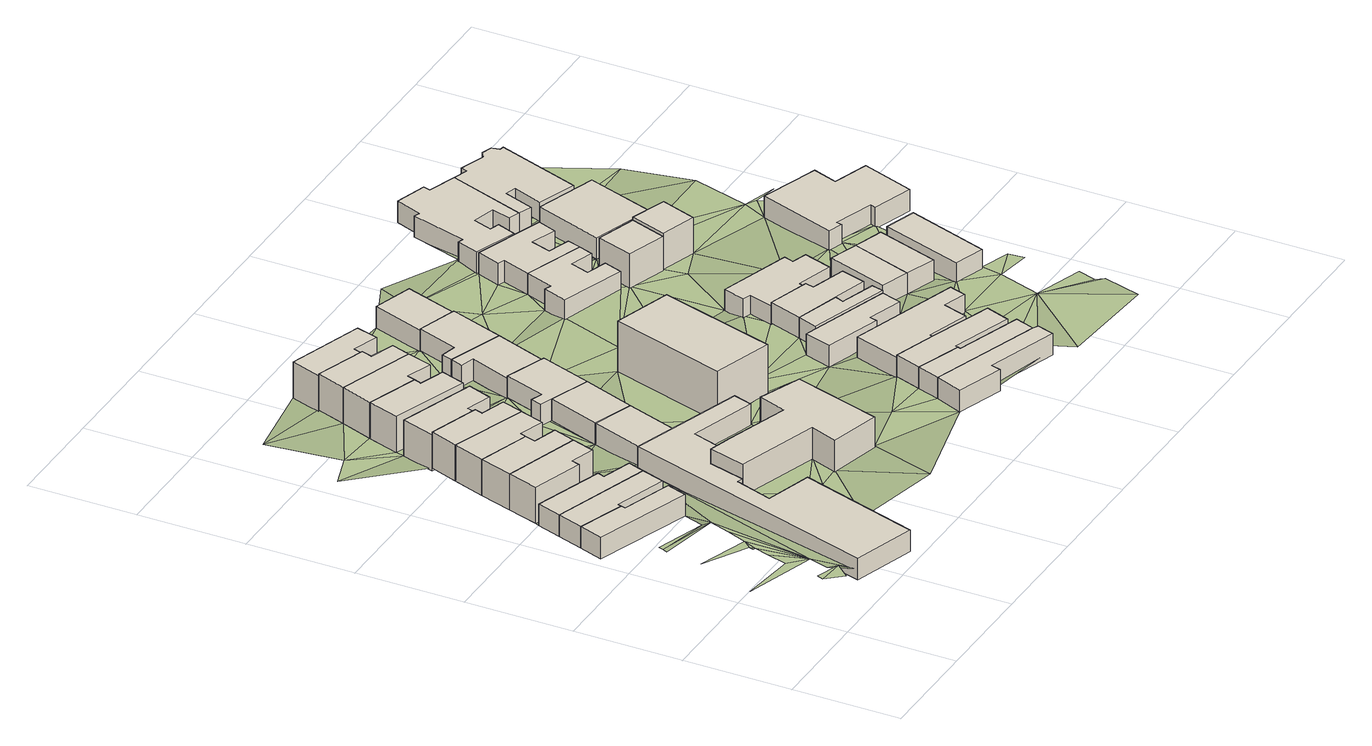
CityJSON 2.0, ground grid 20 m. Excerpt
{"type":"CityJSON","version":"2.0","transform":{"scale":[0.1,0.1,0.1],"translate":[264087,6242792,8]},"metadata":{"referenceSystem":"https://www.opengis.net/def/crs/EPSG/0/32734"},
"CityObjects":{
"building1":{"type":"Building","attributes":{"address":"51 Church Street Woodstock Cape Town","building":"house","building:levels":1,"building_height":4.1,"plus_code":"4FRW3CCX+H5W","ground_height":10.32,"roof_height":14.42},"geometry":[{"type":"Solid","lod":"1","boundaries":[[[[0,1,2,3]],[[1,4,5,2]],[[4,6,7,5]],[[6,8,9,7]],[[8,10,11,9]],[[10,0,3,11]],[[3,2,5,7,9,11]],[[10,8,6,4,1,0]]]]}]},
"building2":{"type":"Building","attributes":{"address":"49 Church Street Woodstock Cape Town","building":"house","building:levels":1,"building_height":4.1,"plus_code":"4FRW3CCX+J55","ground_height":10.32,"roof_height":14.42},"geometry":[{"type":"Solid","lod":"1","boundaries":[[[[8,6,7,9]],[[6,12,13,7]],[[12,14,15,13]],[[14,16,17,15]],[[16,18,19,17]],[[18,8,9,19]],[[9,7,13,15,17,19]],[[18,16,14,12,6,8]]]]}]},
"building3":{"type":"Building","attributes":{"address":"47 Church Street Woodstock Cape Town","building":"house","building:levels":1,"building_height":4.1,"plus_code":"4FRW3CCX+J5G","ground_height":10.32,"roof_height":14.42},"geometry":[{"type":"Solid","lod":"1","boundaries":[[[[16,20,21,17]],[[20,22,23,21]],[[22,24,25,23]],[[24,26,27,25]],[[26,18,19,27]],[[18,16,17,19]],[[17,21,23,25,27,19]],[[18,26,24,22,20,16]]]]}]},
"building4":{"type":"Building","attributes":{"address":"45 Church Street Woodstock Cape Town","building":"house","building:levels":2,"building_height":6.9,"plus_code":"4FRW3CCX+M58","ground_height":9.85,"roof_height":16.75},"geometry":[{"type":"Solid","lod":"1","boundaries":[[[[28,29,30,31]],[[29,32,33,30]],[[32,34,35,33]],[[34,36,37,35]],[[36,38,39,37]],[[38,28,31,39]],[[31,30,33,35,37,39]],[[38,36,34,32,29,28]]]]}]},
"building5":{"type":"Building","attributes":{"address":"43 Church Street Woodstock Cape Town","building":"house","building:levels":2,"building_height":6.9,"plus_code":"4FRW3CCX+M5H","ground_height":9.85,"roof_height":16.75},"geometry":[{"type":"Solid","lod":"1","boundaries":[[[[28,38,39,31]],[[38,40,41,39]],[[40,42,43,41]],[[42,44,45,43]],[[44,46,47,45]],[[46,28,31,47]],[[31,39,41,43,45,47]],[[46,44,42,40,38,28]]]]}]},
"building6":{"type":"Building","attributes":{"building":"police","building:levels":1,"building_height":4.1,"plus_code":"4FRW3CCX+G6P","ground_height":10.87,"roof_height":14.97},"geometry":[{"type":"Solid","lod":"1","boundaries":[[[[48,49,50,51]],[[49,52,53,50]],[[52,54,55,53]],[[54,56,57,55]],[[56,58,59,57]],[[58,60,61,59]],[[60,62,63,61]],[[62,64,65,63]],[[64,66,67,65]],[[66,68,69,67]],[[68,70,71,69]],[[70,48,51,71]],[[51,50,53,55,57,59,61,63,65,67,69,71]],[[70,68,66,64,62,60,58,56,54,52,49,48]]]]}]},
"building7":{"type":"Building","attributes":{"address":"41 Church Street Woodstock Cape Town","building":"house","building:levels":2,"building_height":6.9,"plus_code":"4FRW3CCX+P62","ground_height":9.85,"roof_height":16.75},"geometry":[{"type":"Solid","lod":"1","boundaries":[[[[46,44,45,47]],[[44,72,73,45]],[[72,74,75,73]],[[74,76,77,75]],[[76,78,79,77]],[[78,46,47,79]],[[47,45,73,75,77,79]],[[78,76,74,72,44,46]]]]}]},
"building8":{"type":"Building","attributes":{"address":"39 Church Street Woodstock Cape Town","building":"house","building:levels":2,"building_height":6.9,"plus_code":"4FRW3CCX+P67","ground_height":9.85,"roof_height":16.75},"geometry":[{"type":"Solid","lod":"1","boundaries":[[[[78,76,77,79]],[[76,80,81,77]],[[80,82,83,81]],[[82,84,85,83]],[[84,86,87,85]],[[86,78,79,87]],[[79,77,81,83,85,87]],[[86,84,82,80,76,78]]]]}]},
"building9":{"type":"Building","attributes":{"address":"37 Church Street Woodstock Cape Town","building":"house","building:levels":2,"building_height":6.9,"plus_code":"4FRW3CCX+P6V","ground_height":9.36,"roof_height":16.26},"geometry":[{"type":"Solid","lod":"1","boundaries":[[[[88,89,90,91]],[[89,92,93,90]],[[92,94,95,93]],[[94,96,97,95]],[[96,98,99,97]],[[98,88,91,99]],[[91,90,93,95,97,99]],[[98,96,94,92,89,88]]]]}]},
"building10":{"type":"Building","attributes":{"building":"police","building:levels":2,"building_height":6.9,"plus_code":"4FRW3CCX+G8M","ground_height":10.87,"roof_height":17.77},"geometry":[{"type":"Solid","lod":"1","boundaries":[[[[52,49,100,101]],[[49,48,102,100]],[[48,103,104,102]],[[103,105,106,104]],[[105,107,108,106]],[[107,109,110,108]],[[109,111,112,110]],[[111,113,114,112]],[[113,52,101,114]],[[101,100,102,104,106,108,110,112,114]],[[113,111,109,107,105,103,48,49,52]]]]}]},
"building11":{"type":"Building","attributes":{"address":"38 Cavendish Square Woodstock Cape Town","building":"house","building:levels":1,"building_height":4.1,"plus_code":"4FRW3CCX+J7P","ground_height":10.24,"roof_height":14.34},"geometry":[{"type":"Solid","lod":"1","boundaries":[[[[115,116,117,118]],[[116,119,120,117]],[[119,121,122,120]],[[121,115,118,122]],[[118,117,120,122]],[[121,119,116,115]]]]}]},
"building12":{"type":"Building","attributes":{"address":"35 Church Street Woodstock Cape Town","building":"house","building:levels":2,"building_height":6.9,"plus_code":"4FRW3CCX+Q69","ground_height":9.36,"roof_height":16.26},"geometry":[{"type":"Solid","lod":"1","boundaries":[[[[123,124,125,126]],[[124,127,128,125]],[[127,129,130,128]],[[129,131,132,130]],[[131,133,134,132]],[[133,123,126,134]],[[126,125,128,130,132,134]],[[133,131,129,127,124,123]]]]}]},
"building13":{"type":"Building","attributes":{"address":"33 Church Street Woodstock Cape Town","building":"house","building:levels":2,"building_height":6.9,"plus_code":"4FRW3CCX+Q6X","ground_height":9.36,"roof_height":16.26},"geometry":[{"type":"Solid","lod":"1","boundaries":[[[[124,123,126,125]],[[123,135,136,126]],[[135,137,138,136]],[[137,139,140,138]],[[139,141,142,140]],[[141,124,125,142]],[[125,126,136,138,140,142]],[[141,139,137,135,123,124]]]]}]},
"building14":{"type":"Building","attributes":{"address":"36 Cavendish Square Woodstock Cape Town","building":"house","building:levels":1,"building_height":4.1,"plus_code":"4FRW3CCX+M79","ground_height":10.24,"roof_height":14.34},"geometry":[{"type":"Solid","lod":"1","boundaries":[[[[143,144,145,146]],[[144,116,117,145]],[[116,115,118,117]],[[115,143,146,118]],[[146,145,117,118]],[[115,116,144,143]]]]}]},
"building15":{"type":"Building","attributes":{"address":"31 Church Street Woodstock Cape Town","building":"house","building:levels":2,"building_height":6.9,"plus_code":"4FRW3CCX+R72","ground_height":9.36,"roof_height":16.26},"geometry":[{"type":"Solid","lod":"1","boundaries":[[[[141,139,140,142]],[[139,147,148,140]],[[147,149,150,148]],[[149,151,152,150]],[[151,153,154,152]],[[153,141,142,154]],[[142,140,148,150,152,154]],[[153,151,149,147,139,141]]]]}]},
"building16":{"type":"Building","attributes":{"address":"34 Cavendish Square Woodstock Cape Town","building":"house","building:levels":1,"building_height":4.1,"plus_code":"4FRW3CCX+P83","ground_height":10.24,"roof_height":14.34},"geometry":[{"type":"Solid","lod":"1","boundaries":[[[[155,156,157,158]],[[156,159,160,157]],[[159,161,162,160]],[[161,163,164,162]],[[163,144,145,164]],[[144,143,146,145]],[[143,155,158,146]],[[158,157,160,162,164,145,146]],[[143,144,163,161,159,156,155]]]]}]},
"building17":{"type":"Building","attributes":{"address":"29 Church Street Woodstock Cape Town","building":"house","building:levels":2,"building_height":6.9,"plus_code":"4FRW3CCX+R7J","ground_height":9.02,"roof_height":15.92},"geometry":[{"type":"Solid","lod":"1","boundaries":[[[[165,166,167,168]],[[166,169,170,167]],[[169,171,172,170]],[[171,173,174,172]],[[173,175,176,174]],[[175,165,168,176]],[[168,167,170,172,174,176]],[[175,173,171,169,166,165]]]]}]},
"building18":{"type":"Building","attributes":{"address":"32 Cavendish Square Woodstock Cape Town","building":"house","building:levels":1,"building_height":4.1,"plus_code":"4FRW3CCX+P8P","ground_height":9.7,"roof_height":13.8},"geometry":[{"type":"Solid","lod":"1","boundaries":[[[[177,178,179,180]],[[178,181,182,179]],[[181,183,184,182]],[[183,185,186,184]],[[185,187,188,186]],[[187,177,180,188]],[[180,179,182,184,186,188]],[[187,185,183,181,178,177]]]]}]},
"building19":{"type":"Building","attributes":{"address":"Cavendish Street Woodstock Cape Town","building":"apartments","building:levels":3,"beds":"23","building_height":9.7,"plus_code":"4FRW3CCX+J9P","ground_height":10.7,"roof_height":20.4},"geometry":[{"type":"Solid","lod":"1","boundaries":[[[[189,190,191,192]],[[190,193,194,191]],[[193,195,196,194]],[[195,189,192,196]],[[192,191,194,196]],[[195,193,190,189]]]]}]},
"building20":{"type":"Building","attributes":{"address":"30 Cavendish Square Woodstock Cape Town","building":"house","building:levels":1,"building_height":4.1,"plus_code":"4FRW3CCX+Q9C","ground_height":9.7,"roof_height":13.8},"geometry":[{"type":"Solid","lod":"1","boundaries":[[[[197,198,199,200]],[[198,201,202,199]],[[201,203,204,202]],[[203,178,179,204]],[[178,177,180,179]],[[177,197,200,180]],[[200,199,202,204,179,180]],[[177,178,203,201,198,197]]]]}]},
"building21":{"type":"Building","attributes":{"address":"49 Cavendish Square Woodstock Cape Town","building":"house","building:levels":1,"building_height":4.1,"plus_code":"4FRW3CCX+FF6","ground_height":12.3,"roof_height":16.4},"geometry":[{"type":"Solid","lod":"1","boundaries":[[[[205,206,207,208]],[[206,209,210,207]],[[209,211,212,210]],[[211,213,214,212]],[[213,215,216,214]],[[215,217,218,216]],[[217,205,208,218]],[[208,207,210,212,214,216,218]],[[217,215,213,211,209,206,205]]]]}]},
"building22":{"type":"Building","attributes":{"address":"28 Cavendish Square Woodstock Cape Town","building":"house","building:levels":1,"building_height":4.1,"plus_code":"4FRW3CCX+R93","ground_height":9.41,"roof_height":13.51},"geometry":[{"type":"Solid","lod":"1","boundaries":[[[[219,220,221,222]],[[220,223,224,221]],[[223,225,226,224]],[[225,219,222,226]],[[222,221,224,226]],[[225,223,220,219]]]]}]},
"building23":{"type":"Building","attributes":{"address":"47 Cavendish Square Woodstock Cape Town","building":"house","building:levels":1,"building_height":4.1,"plus_code":"4FRW3CCX+FFM","ground_height":12.3,"roof_height":16.4},"geometry":[{"type":"Solid","lod":"1","boundaries":[[[[205,217,218,208]],[[217,227,228,218]],[[227,229,230,228]],[[229,231,232,230]],[[231,233,234,232]],[[233,205,208,234]],[[208,218,228,230,232,234]],[[233,231,229,227,217,205]]]]}]},
"building24":{"type":"Building","attributes":{"address":"45 Cavendish Square Woodstock Cape Town","building":"house","building:levels":1,"building_height":4.1,"plus_code":"4FRW3CCX+GF4","ground_height":12.3,"roof_height":16.4},"geometry":[{"type":"Solid","lod":"1","boundaries":[[[[233,231,232,234]],[[231,235,236,232]],[[235,237,238,236]],[[237,239,240,238]],[[239,241,242,240]],[[241,243,244,242]],[[243,233,234,244]],[[234,232,236,238,240,242,244]],[[243,241,239,237,235,231,233]]]]}]},
"building25":{"type":"Building","attributes":{"address":"41A Cavendish Square Cape Town","building":"house","building:levels":1,"building_height":4.1,"plus_code":"4FRW3CCX+HFC","ground_height":11.26,"roof_height":15.36},"geometry":[{"type":"Solid","lod":"1","boundaries":[[[[245,246,247,248]],[[246,249,250,247]],[[249,251,252,250]],[[251,253,254,252]],[[253,255,256,254]],[[255,257,258,256]],[[257,245,248,258]],[[248,247,250,252,254,256,258]],[[257,255,253,251,249,246,245]]]]}]},
"building26":{"type":"Building","attributes":{"address":"43 Cavendish Square Woodstock Cape Town","building":"house","building:levels":1,"building_height":4.1,"plus_code":"4FRW3CCX+GFV","ground_height":11.85,"roof_height":15.95},"geometry":[{"type":"Solid","lod":"1","boundaries":[[[[259,260,261,262]],[[260,263,264,261]],[[263,265,266,264]],[[265,267,268,266]],[[267,269,270,268]],[[269,271,272,270]],[[271,273,274,272]],[[273,259,262,274]],[[262,261,264,266,268,270,272,274]],[[273,271,269,267,265,263,260,259]]]]}]},
"building27":{"type":"Building","attributes":{"address":"41 Cavendish Square Cape Town","building":"house","building:levels":1,"building_height":4.1,"plus_code":"4FRW3CCX+HFG","ground_height":11.85,"roof_height":15.95},"geometry":[{"type":"Solid","lod":"1","boundaries":[[[[275,276,277,278]],[[276,279,280,277]],[[279,281,282,280]],[[281,283,284,282]],[[283,285,286,284]],[[285,275,278,286]],[[278,277,280,282,284,286]],[[285,283,281,279,276,275]]]]}]},
"building28":{"type":"Building","attributes":{"address":"39 Cavendish Square Cape Town","building":"house","building:levels":1,"building_height":4.1,"plus_code":"4FRW3CCX+HFW","ground_height":11.85,"roof_height":15.95},"geometry":[{"type":"Solid","lod":"1","boundaries":[[[[275,287,288,278]],[[287,289,290,288]],[[289,291,292,290]],[[291,293,294,292]],[[293,295,296,294]],[[295,276,277,296]],[[276,275,278,277]],[[278,288,290,292,294,296,277]],[[276,295,293,291,289,287,275]]]]}]},
"building29":{"type":"Building","attributes":{"address":"4 Cavendish Square Woodstock Cape Town","building":"house","building:levels":1,"building_height":4.1,"plus_code":"4FRW3CCX+PCQ","ground_height":10.15,"roof_height":14.25},"geometry":[{"type":"Solid","lod":"1","boundaries":[[[[297,298,299,300]],[[298,301,302,299]],[[301,303,304,302]],[[303,305,306,304]],[[305,307,308,306]],[[307,309,310,308]],[[309,311,312,310]],[[311,313,314,312]],[[313,315,316,314]],[[315,297,300,316]],[[300,299,302,304,306,308,310,312,314,316]],[[315,313,311,309,307,305,303,301,298,297]]]]}]},
"building30":{"type":"Building","attributes":{"address":"37 Cavendish Square Woodstock Cape Town","building":"house","building:levels":1,"building_height":4.1,"plus_code":"4FRW3CCX+JGC","ground_height":11.15,"roof_height":15.25},"geometry":[{"type":"Solid","lod":"1","boundaries":[[[[317,318,319,320]],[[318,321,322,319]],[[321,323,324,322]],[[323,325,326,324]],[[325,327,328,326]],[[327,329,330,328]],[[329,331,332,330]],[[331,333,334,332]],[[333,335,336,334]],[[335,317,320,336]],[[320,319,322,324,326,328,330,332,334,336]],[[335,333,331,329,327,325,323,321,318,317]]]]}]},
"building31":{"type":"Building","attributes":{"address":"3 Cavendish Square Woodstock Cape Town","building":"house","building:levels":1,"building_height":4.1,"plus_code":"4FRW3CCX+QFC","ground_height":10.15,"roof_height":14.25},"geometry":[{"type":"Solid","lod":"1","boundaries":[[[[298,297,300,299]],[[297,337,338,300]],[[337,339,340,338]],[[339,341,342,340]],[[341,343,344,342]],[[343,345,346,344]],[[345,347,348,346]],[[347,349,350,348]],[[349,351,352,350]],[[351,298,299,352]],[[299,300,338,340,342,344,346,348,350,352]],[[351,349,347,345,343,341,339,337,297,298]]]]}]},
"building32":{"type":"Building","attributes":{"address":"5 Cavendish Square Woodstock Cape Town","building":"house","building:levels":2,"building_height":6.9,"plus_code":"4FRW3CCX+PF9","ground_height":10.49,"roof_height":17.39},"geometry":[{"type":"Solid","lod":"1","boundaries":[[[[353,354,355,356]],[[354,357,358,355]],[[357,359,360,358]],[[359,353,356,360]],[[356,355,358,360]],[[359,357,354,353]]]]}]},
"building33":{"type":"Building","attributes":{"address":"4 Inverness Lane Woodstock Cape Town","building":"house","building:levels":1,"building_height":4.1,"plus_code":"4FRW3CCX+HGQ","ground_height":11.85,"roof_height":15.95},"geometry":[{"type":"Solid","lod":"1","boundaries":[[[[361,362,363,364]],[[362,365,366,363]],[[365,367,368,366]],[[367,361,364,368]],[[364,363,366,368]],[[367,365,362,361]]]]}]},
"building34":{"type":"Building","attributes":{"address":"3 Inverness Lane Woodstock Cape Town","building":"house","building:levels":1,"building_height":4.1,"plus_code":"4FRW3CCX+HHF","ground_height":11.85,"roof_height":15.95},"geometry":[{"type":"Solid","lod":"1","boundaries":[[[[361,367,368,364]],[[367,369,370,368]],[[369,371,372,370]],[[371,361,364,372]],[[364,368,370,372]],[[371,369,367,361]]]]}]},
"building35":{"type":"Building","attributes":{"address":"6 Cavendish Square Woodstock Cape Town","building":"house","building:levels":2,"building_height":6.9,"plus_code":"4FRW3CCX+PG3","ground_height":11.15,"roof_height":18.05},"geometry":[{"type":"Solid","lod":"1","boundaries":[[[[373,374,375,376]],[[374,377,378,375]],[[377,379,380,378]],[[379,373,376,380]],[[376,375,378,380]],[[379,377,374,373]]]]}]},
"building36":{"type":"Building","attributes":{"address":"2 Cavendish Square Woodstock Cape Town","building":"house","building:levels":1,"building_height":4.1,"plus_code":"4FRW3CCX+RFQ","ground_height":9.83,"roof_height":13.93},"geometry":[{"type":"Solid","lod":"1","boundaries":[[[[381,382,383,384]],[[382,385,386,383]],[[385,387,388,386]],[[387,389,390,388]],[[389,391,392,390]],[[391,393,394,392]],[[393,395,396,394]],[[395,397,398,396]],[[397,399,400,398]],[[399,401,402,400]],[[401,403,404,402]],[[403,405,406,404]],[[405,407,408,406]],[[407,409,410,408]],[[409,411,412,410]],[[411,381,384,412]],[[384,383,386,388,390,392,394,396,398,400,402,404,406,408,410,412]],[[411,409,407,405,403,401,399,397,395,393,391,389,387,385,382,381]]]]}]},
"building37":{"type":"Building","attributes":{"address":"2 Inverness Lane Woodstock Cape Town","building":"house","building:levels":1,"building_height":4.1,"plus_code":"4FRW3CCX+HH5","ground_height":12.2,"roof_height":16.3},"geometry":[{"type":"Solid","lod":"1","boundaries":[[[[413,414,415,416]],[[414,417,418,415]],[[417,419,420,418]],[[419,413,416,420]],[[416,415,418,420]],[[419,417,414,413]]]]}]},
"building38":{"type":"Building","attributes":{"address":"7 Cavendish Square Woodstock Cape Town","building":"house","building:levels":1,"building_height":4.1,"plus_code":"4FRW3CCX+QG4","ground_height":10.49,"roof_height":14.59},"geometry":[{"type":"Solid","lod":"1","boundaries":[[[[421,422,423,424]],[[422,425,426,423]],[[425,427,428,426]],[[427,421,424,428]],[[424,423,426,428]],[[427,425,422,421]]]]}]},
"building39":{"type":"Building","attributes":{"address":"1 Cavendish Square Woodstock Cape Town","building":"house","building:levels":1,"building_height":4.1,"plus_code":"4FRW3CCX+RHC","ground_height":9.83,"roof_height":13.93},"geometry":[{"type":"Solid","lod":"1","boundaries":[[[[381,411,412,384]],[[411,429,430,412]],[[429,431,432,430]],[[431,433,434,432]],[[433,435,436,434]],[[435,437,438,436]],[[437,439,440,438]],[[439,441,442,440]],[[441,443,444,442]],[[443,445,446,444]],[[445,447,448,446]],[[447,449,450,448]],[[449,451,452,450]],[[451,381,384,452]],[[384,412,430,432,434,436,438,440,442,444,446,448,450,452]],[[451,449,447,445,443,441,439,437,435,433,431,429,411,381]]]]}]},
"building40":{"type":"Building","attributes":{"address":"35 Cavendish Square Woodstock Cape Town","building":"house","building:levels":1,"building_height":4.1,"plus_code":"4FRW3CCX+JJM","ground_height":11.46,"roof_height":15.56},"geometry":[{"type":"Solid","lod":"1","boundaries":[[[[453,454,455,456]],[[454,457,458,455]],[[457,459,460,458]],[[459,461,462,460]],[[461,463,464,462]],[[463,465,466,464]],[[465,467,468,466]],[[467,469,470,468]],[[469,471,472,470]],[[471,473,474,472]],[[473,453,456,474]],[[456,455,458,460,462,464,466,468,470,472,474]],[[473,471,469,467,465,463,461,459,457,454,453]]]]}]},
"terrain1":{"type":"TINRelief","geometry":[{"type":"CompositeSurface","lod":"1","boundaries":[[[475,476,477]],[[476,478,477]],[[479,480,481]],[[477,482,483]],[[480,483,482]],[[484,481,480]],[[485,486,487]],[[488,484,480]],[[487,489,488]],[[488,480,485]],[[485,487,488]],[[490,491,492]],[[493,485,480]],[[494,491,495]],[[480,490,493]],[[491,490,495]],[[482,60,480]],[[496,29,26]],[[4,1,6]],[[6,1,12]],[[0,495,490]],[[480,60,490]],[[496,26,24]],[[12,1,14]],[[497,498,499]],[[0,14,1]],[[60,0,490]],[[496,24,500]],[[501,502,503]],[[503,497,501]],[[504,500,24]],[[505,24,22]],[[0,60,14]],[[24,505,504]],[[499,506,497]],[[507,86,98]],[[60,16,14]],[[508,507,98]],[[60,505,16]],[[505,60,504]],[[506,499,509]],[[504,60,38]],[[44,42,510]],[[511,501,497]],[[127,508,98]],[[509,499,512]],[[513,72,44]],[[60,514,38]],[[513,44,510]],[[124,508,127]],[[497,506,511]],[[141,515,508]],[[510,38,116]],[[514,116,38]],[[508,124,141]],[[509,511,506]],[[513,510,116]],[[514,60,516]],[[127,98,517]],[[518,519,520]],[[521,518,522]],[[513,163,523]],[[512,524,509]],[[141,153,515]],[[520,522,518]],[[116,163,513]],[[52,111,54]],[[520,523,163]],[[98,525,517]],[[175,515,153]],[[60,526,516]],[[527,111,52]],[[520,161,522]],[[163,161,520]],[[528,163,116]],[[116,144,528]],[[111,529,54]],[[144,163,528]],[[530,531,516]],[[532,533,534]],[[512,206,524]],[[156,525,522]],[[522,161,156]],[[534,535,536]],[[526,530,516]],[[525,156,517]],[[535,534,533]],[[159,156,161]],[[517,181,533]],[[111,537,529]],[[156,181,517]],[[533,181,535]],[[538,537,524]],[[539,540,535]],[[538,524,206]],[[541,542,543]],[[190,531,530]],[[535,178,539]],[[529,544,526]],[[530,526,544]],[[540,539,543]],[[178,535,181]],[[143,531,190]],[[529,537,544]],[[545,541,546]],[[183,181,156]],[[543,546,541]],[[543,539,203]],[[203,539,178]],[[205,538,206]],[[190,155,143]],[[243,537,538]],[[203,198,543]],[[546,543,198]],[[205,233,538]],[[203,201,198]],[[546,198,547]],[[544,537,251]],[[233,243,538]],[[537,243,251]],[[548,155,190]],[[544,251,549]],[[225,550,547]],[[189,544,549]],[[547,198,225]],[[155,551,552]],[[251,249,549]],[[190,189,548]],[[155,548,551]],[[273,251,243]],[[553,554,555]],[[549,249,276]],[[556,552,557]],[[189,549,558]],[[549,276,295]],[[559,251,273]],[[276,249,279]],[[560,561,562]],[[557,552,303]],[[552,551,303]],[[563,560,562]],[[558,549,295]],[[564,556,557]],[[565,566,567]],[[548,189,568]],[[225,564,569]],[[562,561,570]],[[548,571,551]],[[566,565,572]],[[331,189,558]],[[567,573,565]],[[574,575,570]],[[576,559,273]],[[298,557,303]],[[559,577,578]],[[579,558,295]],[[557,347,564]],[[189,331,568]],[[572,565,573]],[[562,570,573]],[[303,301,298]],[[568,571,548]],[[298,349,557]],[[559,576,577]],[[572,573,580]],[[564,581,569]],[[347,557,349]],[[580,582,572]],[[583,575,584]],[[275,285,287]],[[575,583,570]],[[564,347,585]],[[351,349,298]],[[287,285,283]],[[365,281,577]],[[585,581,564]],[[573,570,583]],[[365,283,281]],[[291,289,293]],[[586,587,588]],[[283,365,287]],[[589,568,331]],[[365,577,367]],[[568,588,571]],[[583,580,573]],[[576,367,577]],[[590,293,591]],[[289,287,365]],[[588,568,354]],[[588,592,586]],[[583,584,593]],[[293,289,591]],[[331,594,589]],[[595,576,580]],[[588,354,592]],[[365,362,289]],[[585,347,596]],[[589,374,568]],[[367,576,595]],[[362,591,289]],[[354,427,592]],[[597,598,599]],[[600,592,427]],[[583,601,580]],[[595,580,601]],[[391,581,602]],[[603,591,362]],[[594,604,603]],[[597,600,427]],[[605,596,347]],[[595,606,367]],[[373,427,354]],[[598,597,607]],[[589,377,374]],[[589,594,377]],[[597,427,607]],[[608,583,593]],[[362,609,603]],[[603,609,594]],[[427,610,607]],[[611,612,613]],[[608,614,583]],[[596,615,612]],[[595,601,616]],[[605,615,596]],[[362,617,609]],[[618,583,614]],[[610,605,607]],[[606,595,414]],[[427,373,619]],[[620,613,612]],[[425,610,427]],[[612,615,620]],[[621,615,605]],[[425,605,610]],[[616,601,622]],[[605,425,621]],[[414,623,606]],[[461,377,594]],[[373,379,619]],[[624,609,617]],[[617,623,624]],[[594,609,461]],[[622,601,625]],[[626,621,425]],[[624,623,414]],[[425,627,626]],[[379,377,628]],[[627,629,626]],[[414,630,624]],[[627,425,631]],[[630,632,624]],[[627,633,629]],[[379,628,619]],[[414,413,634]],[[630,414,634]],[[628,377,461]],[[631,425,635]],[[630,636,632]],[[637,635,619]],[[619,628,637]],[[461,638,628]],[[638,461,459]],[[639,631,635]],[[638,640,628]],[[639,641,631]],[[639,635,637]]]}]}
},
"vertices":[
[182,389,23],[195,427,23],[195,427,64],[182,389,64],[101,458,23],[101,458,64],[103,466,23],[103,466,64],[16,496,23],[16,496,64],[0,451,23],[0,451,64],
[105,473,23],[105,473,64],[203,441,23],[203,441,64],[217,484,23],[217,484,64],[32,544,23],[32,544,64],
[228,515,23],[228,515,64],[172,533,23],[172,533,64],[177,546,23],[177,546,64],[47,589,23],[47,589,64],
[74,656,19],[57,599,19],[57,599,88],[74,656,88],[152,568,19],[152,568,88],[157,583,19],[157,583,88],[202,569,19],[202,569,88],[216,611,19],[216,611,88],
[230,652,19],[230,652,88],[185,666,19],[185,666,88],[191,686,19],[191,686,88],[94,717,19],[94,717,88],
[259,323,29],[278,391,29],[278,391,70],[259,323,70],[323,378,29],[323,378,70],[349,456,29],[349,456,70],[473,417,29],[473,417,70],[484,452,29],[484,452,70],[271,521,29],[271,521,70],[124,43,29],[124,43,70],[241,7,29],[241,7,70],[312,231,29],[312,231,70],[225,257,29],[225,257,70],[248,326,29],[248,326,70],
[195,697,19],[195,697,88],[242,681,19],[242,681,88],[257,727,19],[257,727,88],[115,776,19],[115,776,88],
[270,767,19],[270,767,88],[223,782,19],[223,782,88],[228,797,19],[228,797,88],[133,828,19],[133,828,88],
[133,828,14],[228,797,14],[228,797,83],[133,828,83],[233,813,14],[233,813,83],[280,797,14],[280,797,83],[296,842,14],[296,842,83],[153,890,14],[153,890,83],
[278,391,98],[323,378,98],[259,323,98],[413,274,29],[413,274,98],[394,223,29],[394,223,98],[488,197,29],[488,197,98],[538,361,29],[538,361,98],[459,392,29],[459,392,98],[441,340,29],[441,340,98],
[390,595,22],[315,621,22],[315,621,63],[390,595,63],[282,524,22],[282,524,63],[357,499,22],[357,499,63],
[273,931,14],[177,964,14],[177,964,83],[273,931,83],[157,906,14],[157,906,83],[300,856,14],[300,856,83],[315,901,14],[315,901,83],[268,917,14],[268,917,83],
[278,946,14],[278,946,83],[326,929,14],[326,929,83],[340,976,14],[340,976,83],[199,1024,14],[199,1024,83],
[425,692,22],[350,719,22],[350,719,63],[425,692,63],
[352,1011,14],[352,1011,83],[306,1027,14],[306,1027,83],[313,1047,14],[313,1047,83],[218,1079,14],[218,1079,83],
[458,788,22],[381,816,22],[381,816,63],[458,788,63],[355,740,22],[355,740,63],[333,748,22],[333,748,63],[326,727,22],[326,727,63],
[218,1079,10],[313,1047,10],[313,1047,79],[218,1079,79],[319,1065,10],[319,1065,79],[368,1049,10],[368,1049,79],[380,1090,10],[380,1090,79],[238,1136,10],[238,1136,79],
[494,888,17],[392,924,17],[392,924,58],[494,888,58],[384,901,17],[384,901,58],[410,893,17],[410,893,58],[381,816,17],[381,816,58],[458,788,17],[458,788,58],
[636,654,27],[527,688,27],[527,688,124],[636,654,124],[460,472,27],[460,472,124],[572,436,27],[572,436,124],
[529,989,17],[454,1013,17],[454,1013,58],[529,989,58],[427,937,17],[427,937,58],[398,944,17],[398,944,58],
[665,172,43],[645,121,43],[645,121,84],[665,172,84],[733,92,43],[733,92,84],[738,110,43],[738,110,84],[872,66,43],[872,66,84],[882,98,43],[882,98,84],[873,103,43],[873,103,84],
[454,1013,14],[529,989,14],[529,989,55],[454,1013,55],[562,1088,14],[562,1088,55],[488,1111,14],[488,1111,55],
[885,139,43],[885,139,84],[762,180,43],[762,180,84],[764,185,43],[764,185,84],[680,214,43],[680,214,84],
[766,190,43],[766,190,84],[878,152,43],[878,152,84],[894,197,43],[894,197,84],[781,236,43],[781,236,84],[697,263,43],[697,263,84],
[873,378,33],[723,426,33],[723,426,74],[873,378,74],[703,432,33],[703,432,74],[687,382,33],[687,382,74],[792,348,33],[792,348,74],[796,362,33],[796,362,74],[861,341,33],[861,341,74],
[697,263,39],[781,236,39],[781,236,79],[697,263,79],[784,246,39],[784,246,79],[863,221,39],[863,221,79],[878,267,39],[878,267,79],[922,253,39],[922,253,79],[932,284,39],[932,284,79],[725,350,39],[725,350,79],
[819,437,39],[736,462,39],[736,462,79],[819,437,79],[723,426,39],[723,426,79],[873,378,39],[873,378,79],[878,400,39],[878,400,79],[813,421,39],[813,421,79],
[883,418,39],[883,418,79],[897,464,39],[897,464,79],[831,484,39],[831,484,79],[835,500,39],[835,500,79],[757,524,39],[757,524,79],
[794,893,21],[682,932,21],[682,932,62],[794,893,62],[664,880,21],[664,880,62],[651,885,21],[651,885,62],[636,840,21],[636,840,62],[756,799,21],[756,799,62],[768,833,21],[768,833,62],[729,846,21],[729,846,62],[741,881,21],[741,881,62],[784,866,21],[784,866,62],
[757,524,31],[835,500,31],[835,500,72],[757,524,72],[840,514,31],[840,514,72],[908,493,31],[908,493,72],[925,546,31],[925,546,72],[897,555,31],[897,555,72],[903,573,31],[903,573,72],[769,615,31],[769,615,72],[756,574,31],[756,574,72],[771,569,31],[771,569,72],
[802,918,21],[802,918,62],[760,932,21],[760,932,62],[772,969,21],[772,969,62],[820,952,21],[820,952,62],[833,987,21],[833,987,62],[703,1032,21],[703,1032,62],[687,988,21],[687,988,62],[700,984,21],[700,984,62],
[861,830,25],[787,854,25],[787,854,94],[861,830,94],[765,787,25],[765,787,94],[838,763,25],[838,763,94],
[978,481,39],[925,499,39],[925,499,79],[978,481,79],[886,385,39],[886,385,79],[939,367,39],[939,367,79],
[995,347,39],[995,347,79],[1033,463,39],[1033,463,79],
[861,830,31],[838,763,31],[838,763,100],[861,830,100],[904,741,31],[904,741,100],[927,807,31],[927,807,100],
[898,1176,18],[845,1194,18],[845,1194,59],[898,1176,59],[849,1207,18],[849,1207,59],[791,1225,18],[791,1225,59],[772,1176,18],[772,1176,59],[762,1180,18],[762,1180,59],[732,1076,18],[732,1076,59],[722,1079,18],[722,1079,59],[707,1038,18],[707,1038,59],[787,1010,18],[787,1010,59],[800,1045,18],[800,1045,59],[782,1051,18],[782,1051,59],[794,1086,18],[794,1086,59],[836,1074,18],[836,1074,59],[826,1039,18],[826,1039,59],[847,1031,18],[847,1031,59],
[1105,440,42],[1047,459,42],[1047,459,83],[1105,440,83],[997,307,42],[997,307,83],[1054,288,42],[1054,288,83],
[940,840,25],[983,967,25],[983,967,66],[940,840,66],[869,1005,25],[869,1005,66],[826,878,25],[826,878,66],
[872,1022,18],[872,1022,59],[892,1078,18],[892,1078,59],[912,1071,18],[912,1071,59],[892,1016,18],[892,1016,59],[964,991,18],[964,991,59],[1018,1147,18],[1018,1147,59],[1010,1149,18],[1010,1149,59],[1007,1164,18],[1007,1164,59],[987,1170,18],[987,1170,59],[976,1163,18],[976,1163,59],[929,1179,18],[929,1179,59],[925,1167,18],[925,1167,59],
[1211,581,35],[1144,603,35],[1144,603,76],[1211,581,76],[1160,649,35],[1160,649,76],[1119,663,35],[1119,663,76],[1051,686,35],[1051,686,76],[1002,542,35],[1002,542,76],[1029,533,35],[1029,533,76],[1032,543,35],[1032,543,76],[1105,518,35],[1105,518,76],[1101,508,35],[1101,508,76],[1177,483,35],[1177,483,76],
[74,91,50],[70,80,50],[119,77,50],[95,50,50],[4,179,35],[138,138,35],[107,167,35],[124,43,50],[127,101,35],[118,204,35],[138,258,35],[43,289,35],[125,243,35],[127,232,35],[122,234,35],[165,333,35],[73,374,23],[69,365,23],[152,294,35],[75,382,23],[169,351,23],[152,568,23],[312,231,40],[241,7,51],[286,116,40],[157,583,23],[259,323,40],[248,326,40],[225,257,40],[202,569,23],[228,515,29],[345,220,40],[33,950,14],[96,970,14],[394,223,40],[230,652,22],[413,274,40],[439,71,51],[242,681,22],[282,524,29],[90,1115,8],[357,499,29],[300,856,17],[228,797,22],[223,782,22],[270,767,22],[233,813,22],[280,797,22],[257,727,22],[488,197,43],[296,842,22],[484,452,33],[441,340,40],[345,720,22],[473,417,33],[460,472,29],[390,595,29],[268,917,17],[315,901,17],[273,931,17],[326,929,17],[278,946,17],[538,361,33],[594,220,43],[345,970,17],[340,976,17],[313,1047,17],[306,1027,17],[352,1011,17],[572,436,33],[319,1065,17],[368,1049,17],[380,1090,17],[594,720,27],[594,470,33],[391,1124,10],[636,840,27],[494,888,21],[872,66,54],[738,110,47],[733,92,54],[529,989,21],[594,970,21],[756,574,39],[792,348,39],[764,185,47],[762,180,47],[878,152,47],[766,190,47],[562,1088,21],[843,220,47],[784,246,47],[781,236,47],[765,787,31],[599,1158,14],[885,139,47],[756,799,31],[863,221,47],[894,197,47],[873,103,47],[882,98,47],[932,284,47],[861,341,47],[796,362,39],[771,569,39],[922,253,47],[722,1079,25],[878,267,47],[1022,171,49],[896,33,54],[707,1038,21],[741,881,25],[729,846,31],[768,833,31],[843,720,31],[840,514,39],[908,493,39],[784,866,25],[1083,17,56],[903,573,39],[997,307,49],[787,1010,25],[802,918,25],[772,969,25],[760,932,25],[794,893,25],[1048,250,49],[732,1076,25],[925,546,39],[897,555,39],[833,987,25],[995,347,42],[820,952,25],[1104,88,56],[1002,542,42],[843,970,25],[782,1051,25],[800,1045,25],[794,1086,25],[1103,107,49],[826,1039,25],[1054,288,49],[978,481,42],[1114,141,49],[940,840,31],[836,1074,25],[847,1031,25],[1110,270,49],[1033,463,42],[1029,533,42],[1112,240,49],[872,1022,25],[892,1016,25],[1073,732,35],[892,1078,25],[1101,508,42],[964,991,25],[1032,543,42],[912,1071,25],[1092,470,42],[983,967,26],[1105,518,42],[1103,838,35],[1092,720,35],[1092,970,26],[1137,712,35],[1018,1147,21]
]}
